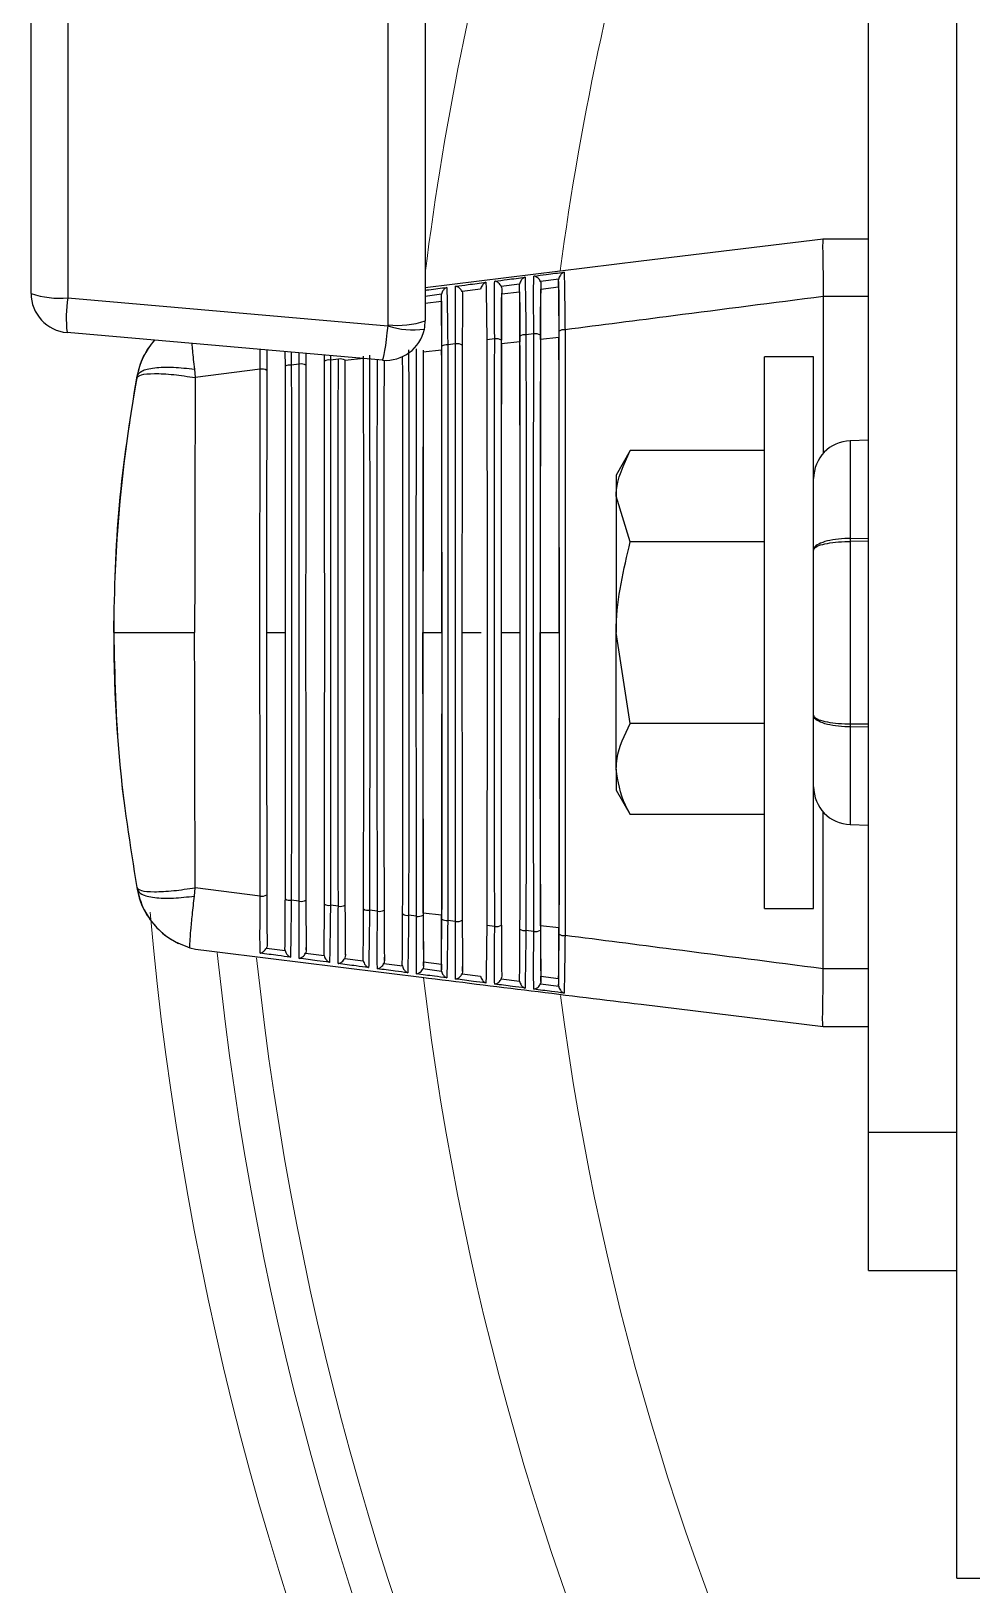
# Model space of a CAD drawing. Extents: x 11 to 120, y 2 to 94.
# Drawn here: x 108.796 to 110.288, y 39.008 to 41.473 of the extents above; entities that cross this region are included whole.
import ezdxf

# ---------------------------------------------------------------- set-up
doc = ezdxf.new("R2010")
doc.units = 0
doc.header["$MEASUREMENT"] = 0
doc.linetypes.add('SLD-Solid', pattern=[0])
doc.layers.add('OBJECT', color=7, linetype='CONTINUOUS')

msp = doc.modelspace()

# ---------------------------------------------------------------- linework, layer by layer
at = {"layer": 'OBJECT'}
for p, q in [((110.1236, 39.7263), (110.1236, 48.6989)), ((108.7956, 41.0571), (108.7956, 42.1457)), ((108.8537, 42.1387), (108.8537, 41.05)), ((109.3618, 41.0071), (109.3618, 42.1387)), ((109.4206, 41.9588), (109.4206, 41.0134)), ((110.2636, 39.0189), (110.2636, 41.8825)), ((109.763, 41.1085), (110.0516, 41.1439)), ((110.0516, 41.1439), (110.1236, 41.1439)), ((110.0516, 41.1439), (110.0516, 41.1439)), ((109.4206, 41.0663), (109.763, 41.1085)), ((109.5703, 41.0718), (109.5412, 41.068)), ((109.5702, 41.0703), (109.5703, 41.0718)), ((109.5702, 41.0598), (109.5702, 41.0703)), ((109.6323, 41.0798), (109.6032, 41.0761)), ((109.604, 41.0721), (109.604, 41.0639)), ((109.6322, 41.0784), (109.6323, 41.0798)), ((109.6322, 41.0674), (109.6322, 41.0784)), ((108.8537, 41.05), (109.3616, 41.0056)), ((109.4464, 41.0557), (109.4206, 41.0524)), ((109.4206, 41.0414), (109.4462, 41.0446)), ((109.4462, 41.0538), (109.4464, 41.0557)), ((109.4462, 41.0446), (109.4462, 41.0538)), ((109.5084, 41.0638), (109.4791, 41.06)), ((109.542, 41.0639), (109.542, 41.0563)), ((109.542, 41.0563), (109.5702, 41.0598)), ((109.604, 41.0639), (109.6322, 41.0674)), ((110.0516, 41.0524), (110.0516, 41.0522)), ((110.1236, 41.0524), (110.0516, 41.0524)), ((110.0516, 41.0522), (110.0516, 40.803)), ((109.3527, 40.9511), (108.8527, 40.9948)), ((109.4688, 40.977), (109.4563, 40.9753)), ((109.5308, 40.985), (109.5183, 40.9833)), ((109.5707, 40.9805), (109.5415, 40.9773)), ((109.5928, 40.993), (109.5803, 40.9914)), ((109.6327, 40.9873), (109.6035, 40.9841)), ((109.1988, 40.9414), (109.1987, 40.9646)), ((109.2209, 40.9449), (109.2082, 40.9433)), ((109.2209, 40.9449), (109.2208, 40.9626)), ((109.2315, 40.9617), (109.2314, 40.943)), ((109.2608, 40.9493), (109.2608, 40.9591)), ((109.2702, 40.9583), (109.2703, 40.9513)), ((109.2829, 40.9529), (109.2703, 40.9513)), ((109.3227, 40.9537), (109.2935, 40.9506)), ((109.4467, 40.967), (109.4175, 40.9638)), ((110.0366, 40.9564), (109.9586, 40.9564)), ((109.9586, 40.0814), (109.9586, 40.9564)), ((110.0366, 40.0814), (110.0366, 40.9564)), ((108.9632, 40.9232), (108.9637, 40.9256)), ((109.0546, 40.9368), (109.056, 40.9236)), ((109.1589, 40.9369), (109.056, 40.9236)), ((110.1236, 40.8243), (110.0945, 40.8233)), ((110.0945, 40.8233), (110.0945, 40.6685)), ((109.7459, 40.8076), (109.7236, 40.7689)), ((109.9586, 40.8076), (109.7459, 40.8076)), ((109.7236, 40.7689), (109.7236, 40.7354)), ((109.7459, 40.6632), (109.7236, 40.7354)), ((109.7236, 40.7354), (109.7236, 40.5189)), ((109.9586, 40.6632), (109.7459, 40.6632)), ((110.0945, 40.6685), (110.1236, 40.6688)), ((110.1236, 40.6638), (110.0945, 40.6636)), ((110.0945, 40.6636), (110.0945, 40.3742)), ((109.1692, 40.5189), (109.199, 40.5189)), ((109.4171, 40.5189), (109.4471, 40.5189)), ((109.4791, 40.5189), (109.5091, 40.5189)), ((109.541, 40.5189), (109.5712, 40.5189)), ((109.603, 40.5189), (109.6332, 40.5189)), ((109.7459, 40.3746), (109.7236, 40.5189)), ((109.7236, 40.3024), (109.7236, 40.5189)), ((109.9586, 40.3746), (109.7459, 40.3746)), ((110.0945, 40.3742), (110.1236, 40.374)), ((110.1236, 40.3691), (110.0945, 40.3693)), ((110.0945, 40.3693), (110.0945, 40.2145)), ((109.7236, 40.3024), (109.7236, 40.2689)), ((109.7236, 40.2689), (109.7459, 40.2302)), ((109.9586, 40.2302), (109.7459, 40.2302)), ((110.0516, 39.9856), (110.0516, 40.2348)), ((110.0945, 40.2145), (110.1236, 40.2135)), ((108.9632, 40.1146), (108.9637, 40.1122)), ((109.0546, 40.101), (109.056, 40.1142)), ((109.1589, 40.1009), (109.056, 40.1142)), ((109.2209, 40.0929), (109.2082, 40.0945)), ((109.2829, 40.0849), (109.2703, 40.0865)), ((109.3449, 40.0769), (109.3323, 40.0785)), ((109.4069, 40.0689), (109.3943, 40.0705)), ((109.4467, 40.0708), (109.4175, 40.074)), ((109.4688, 40.0609), (109.4563, 40.0625)), ((109.9586, 40.0814), (110.0366, 40.0814)), ((109.5308, 40.0528), (109.5183, 40.0545)), ((109.5928, 40.0448), (109.5803, 40.0465)), ((109.6327, 40.0505), (109.6035, 40.0537)), ((109.0292, 40.026), (109.0292, 40.026)), ((109.0474, 40.0189), (109.0565, 40.0166)), ((109.1688, 40.0186), (109.1985, 40.0147)), ((109.2308, 40.0104), (109.2605, 40.0065)), ((109.232, 40.0155), (109.232, 40.0195)), ((109.294, 40.0071), (109.294, 40.0119)), ((109.2929, 40.0022), (109.3224, 39.9983)), ((109.355, 39.994), (109.3844, 39.9902)), ((109.356, 39.9987), (109.356, 40.0043)), ((109.417, 39.9859), (109.4464, 39.9821)), ((109.418, 39.9904), (109.418, 39.9967)), ((109.418, 39.9967), (109.4462, 39.9932)), ((109.4462, 39.9932), (109.4462, 39.984)), ((109.48, 39.9821), (109.48, 39.9891)), ((110.0516, 39.9855), (110.0516, 39.9856)), ((110.1236, 39.9855), (110.0516, 39.9855)), ((109.4791, 39.9778), (109.5084, 39.974)), ((109.5412, 39.9698), (109.5703, 39.966)), ((109.6032, 39.9618), (109.6323, 39.958)), ((109.604, 39.9657), (109.604, 39.9739)), ((109.604, 39.9739), (109.6322, 39.9704)), ((109.6322, 39.9704), (109.6322, 39.9594)), ((109.763, 39.9293), (110.0516, 39.8939)), ((110.0516, 39.8939), (110.1236, 39.8939)), ((110.0516, 39.8939), (110.0516, 39.8939)), ((110.1236, 39.7263), (110.2636, 39.7263)), ((110.1236, 39.5069), (110.1236, 39.7263)), ((110.1236, 39.5069), (110.2636, 39.5069)), ((110.2636, 39.0189), (110.3116, 39.0189))]:
    msp.add_line(p, q, dxfattribs=at)
at = {"layer": 'OBJECT', "color": 7, "linetype": 'SLD-Solid', "lineweight": 15}
for radius, start, end in [(4.6263, 163.6296, 172.9173), (4.4142, 162.7664, 172.5306), (5.0469, 185.0381, 264.7135), (4.9469, 185.8926, 264.1122), (4.8857, 186.0606, 263.9478), (4.6263, 186.7976, 263.2024), (4.4142, 187.4899, 262.5279)]:
    msp.add_arc((114.0116, 40.5189), radius, start, end, dxfattribs=at)
at = {"layer": 'OBJECT'}
for centre, radius, start, end in [((108.8401, 41.1807), 0.1313, 250.1946, 275.962), ((108.8581, 41.0571), 0.0625, 180, 265), ((109.0738, 41.0181), 0.2224, 171.741, 186.0016), ((109.3581, 41.0134), 0.0625, 265, 348.19), ((109.3543, 41.0071), 0.0075, 348.19, 0), ((109.4008, 41.1218), 0.1227, 251.3498, 278.6504), ((109.377, 41.1445), 0.1382, 263.6678, 288.3842), ((109.3581, 41.0134), 0.0625, 348.19, 0), ((109.6402, 40.9867), 0.0128, 80.5612, 125.0362), ((109.0817, 40.9039), 0.12, 138.9475, 169.5863), ((109.4542, 40.9622), 0.0133, 80.8346, 123.6271), ((109.4714, 40.9622), 0.015, 57.9288, 99.9093), ((109.5334, 40.9704), 0.0148, 57.4671, 100.023), ((109.5782, 40.9785), 0.013, 80.6562, 124.5666), ((109.5954, 40.9786), 0.0146, 57.0125, 100.1367), ((109.2235, 40.9294), 0.0158, 59.7883, 99.446), ((109.2681, 40.9377), 0.0138, 81.1256, 122.1851), ((109.2855, 40.9376), 0.0156, 59.3136, 99.5686), ((111.1766, 40.5189), 2.25, 169.5863, 177.7412), ((109.1615, 40.9211), 0.016, 60.2653, 99.3215), ((109.2061, 40.9295), 0.014, 81.2267, 121.6959), ((110.0966, 40.7634), 0.06, 92, 180), ((110.3502, 40.666), 0.2557, 179.4499, 180.5501), ((111.1766, 40.5189), 2.25, 179.0318, 186.8113), ((110.3502, 40.3718), 0.2557, 179.4499, 180.5501), ((110.0966, 40.2744), 0.06, 180, 268), ((109.0817, 40.1339), 0.12, 190.4137, 244.0782), ((109.1615, 40.1167), 0.016, 260.6747, 299.7384), ((109.2061, 40.1083), 0.014, 238.3041, 278.7733), ((109.2235, 40.1084), 0.0158, 260.554, 300.2117), ((109.2681, 40.1001), 0.0138, 237.8149, 278.8744), ((109.2855, 40.1002), 0.0156, 260.4314, 300.6864), ((109.3302, 40.092), 0.0136, 237.336, 278.9692), ((109.3475, 40.092), 0.0153, 260.3116, 301.1548), ((109.3922, 40.0838), 0.0134, 236.8451, 279.0729), ((109.4094, 40.0838), 0.0152, 260.2034, 301.6137), ((109.4542, 40.0756), 0.0133, 236.3729, 279.1654), ((109.4714, 40.0756), 0.015, 260.0879, 302.077), ((109.5334, 40.0674), 0.0148, 259.9716, 302.5352), ((109.5782, 40.0593), 0.013, 235.4334, 279.3438), ((109.5954, 40.0592), 0.0146, 259.8691, 302.9816), ((109.6402, 40.0511), 0.0128, 234.9638, 279.4388)]:
    msp.add_arc(centre, radius, start, end, dxfattribs=at)
for centre, major_axis, ratio, start_param, end_param in [((109.3581, 41.0134), (0.0054, 0.0623), 0.067136, 3.141593, 4.593532), ((109.614, 40.5189), (0, 2.2176), 0.008727, 4.494993, 4.929785), ((109.428, 40.5189), (0, 2.2078), 0.008727, 4.505106, 4.919672), ((109.4982, 40.5189), (0, 2.2105), 0.008727, 1.363019, 1.778574), ((109.5602, 40.5189), (0, 2.2137), 0.008727, 1.359646, 1.781947), ((109.552, 40.5189), (0, 2.2143), 0.008727, 4.498356, 4.926421), ((109.6222, 40.5189), (0, 2.217), 0.008727, 1.356281, 1.785312), ((109.242, 40.5189), (0, 2.1981), 0.008727, 4.515292, 4.909486), ((109.3122, 40.5189), (0, 2.2007), 0.008727, 1.373185, 1.768407), ((109.304, 40.5189), (0, 2.2013), 0.008727, 4.511889, 4.912889), ((109.3742, 40.5189), (0, 2.204), 0.008727, 1.373501, 1.771804), ((109.366, 40.5189), (0, 2.2046), 0.008727, 4.508493, 4.912379), ((109.4362, 40.5189), (0, 2.2072), 0.008727, 1.366399, 1.775193), ((109.1882, 40.5189), (0, 2.1942), 0.008727, 1.380004, 1.761588), ((109.18, 40.5189), (0, 2.1948), 0.008727, 4.518704, 4.906074), ((109.2502, 40.5189), (0, 2.1975), 0.008727, 1.376591, 1.765002)]:
    msp.add_ellipse(centre, major_axis=major_axis, ratio=ratio, start_param=start_param, end_param=end_param, dxfattribs=at)
for points, knots in [([(110.0516, 41.1439), (110.0513, 41.1425), (110.0508, 41.1398), (110.0509, 41.119), (110.0517, 41.0893), (110.0516, 41.0644), (110.0516, 41.0524)], [0, 0, 0, 0, 0.253584, 0.507164, 0.760847, 1, 1, 1, 1]), ([(109.4688, 40.977), (109.4688, 40.9834), (109.4687, 41.003), (109.4685, 41.0324), (109.4686, 41.0549), (109.4687, 41.0648), (109.4688, 41.0677), (109.4688, 41.0684)], [0, 0, 0, 0, 0.151845, 0.458695, 0.765102, 0.940995, 1, 1, 1, 1]), ([(109.4688, 41.0684), (109.4754, 41.0693), (109.4914, 41.0714), (109.5075, 41.0735), (109.5169, 41.0747)], [0, 0, 0, 0, 0.412496, 1, 1, 1, 1]), ([(109.4791, 41.06), (109.4786, 41.061), (109.4775, 41.0632), (109.4747, 41.066), (109.4717, 41.0677), (109.4696, 41.0683), (109.4688, 41.0684), (109.4688, 41.0684)], [0, 0, 0, 0, 0.20748, 0.460446, 0.790801, 0.991849, 1, 1, 1, 1]), ([(109.5169, 41.0747), (109.5169, 41.0747), (109.5161, 41.0744), (109.5141, 41.0733), (109.5114, 41.0708), (109.5092, 41.0673), (109.5086, 41.0649), (109.5084, 41.0638)], [0, 0, 0, 0, 0.0078825, 0.2106168, 0.547452, 0.7981673, 1, 1, 1, 1]), ([(109.5169, 41.0747), (109.5169, 41.074), (109.517, 41.0716), (109.5172, 41.0627), (109.5176, 41.0422), (109.518, 41.0124), (109.5182, 40.9914), (109.5183, 40.9833)], [0, 0, 0, 0, 0.0592181, 0.2098317, 0.5105953, 0.8116536, 1, 1, 1, 1]), ([(109.5308, 40.985), (109.5308, 40.9914), (109.5306, 41.011), (109.5305, 41.0403), (109.5306, 41.063), (109.5307, 41.073), (109.5308, 41.0758), (109.5308, 41.0765)], [0, 0, 0, 0, 0.150135, 0.453531, 0.756488, 0.940721, 1, 1, 1, 1]), ([(109.5308, 41.0765), (109.5374, 41.0774), (109.5534, 41.0794), (109.5695, 41.0815), (109.5789, 41.0827)], [0, 0, 0, 0, 0.412531, 1, 1, 1, 1]), ([(109.5412, 41.068), (109.5407, 41.069), (109.5396, 41.0712), (109.5368, 41.074), (109.5338, 41.0758), (109.5317, 41.0764), (109.5308, 41.0765), (109.5308, 41.0765)], [0, 0, 0, 0, 0.203485, 0.450054, 0.7731, 0.99194, 1, 1, 1, 1]), ([(109.5412, 41.068), (109.5415, 41.0669), (109.5419, 41.0655), (109.542, 41.0641), (109.542, 41.0639)], [0, 0, 0, 0, 0.8359793, 1, 1, 1, 1]), ([(109.5709, 40.9892), (109.5708, 41.0011), (109.5708, 41.0248), (109.5705, 41.0542), (109.5703, 41.0648), (109.5702, 41.0703)], [0, 0, 0, 0, 0.328087, 0.656252, 1, 1, 1, 1]), ([(109.5789, 41.0827), (109.5789, 41.0827), (109.578, 41.0824), (109.5759, 41.0813), (109.5732, 41.0788), (109.5711, 41.0753), (109.5706, 41.0729), (109.5703, 41.0718)], [0, 0, 0, 0, 0.007814, 0.231079, 0.559206, 0.802814, 1, 1, 1, 1]), ([(109.5789, 41.0827), (109.5789, 41.0821), (109.579, 41.0798), (109.5792, 41.0712), (109.5796, 41.0511), (109.58, 41.0213), (109.5802, 40.9999), (109.5803, 40.9914)], [0, 0, 0, 0, 0.059496, 0.20846, 0.505894, 0.803609, 1, 1, 1, 1]), ([(109.5928, 40.993), (109.5928, 40.9994), (109.5926, 41.019), (109.5925, 41.0482), (109.5926, 41.0711), (109.5927, 41.0811), (109.5928, 41.0839), (109.5928, 41.0845)], [0, 0, 0, 0, 0.148505, 0.448597, 0.748256, 0.940445, 1, 1, 1, 1]), ([(109.5928, 41.0845), (109.5994, 41.0854), (109.6154, 41.0875), (109.6315, 41.0895), (109.6409, 41.0908)], [0, 0, 0, 0, 0.412559, 1, 1, 1, 1]), ([(109.6032, 41.0761), (109.6028, 41.077), (109.6018, 41.079), (109.5994, 41.0817), (109.5963, 41.0837), (109.594, 41.0844), (109.5928, 41.0845), (109.5928, 41.0845)], [0, 0, 0, 0, 0.199293, 0.397083, 0.700898, 0.992019, 1, 1, 1, 1]), ([(109.6032, 41.0761), (109.6036, 41.075), (109.604, 41.0736), (109.604, 41.0723), (109.604, 41.0721)], [0, 0, 0, 0, 0.843623, 1, 1, 1, 1]), ([(109.604, 41.0721), (109.6039, 41.067), (109.6037, 41.0569), (109.6034, 41.028), (109.6034, 41.0035), (109.6033, 40.9908)], [0, 0, 0, 0, 0.324373, 0.648691, 1, 1, 1, 1]), ([(109.6329, 40.9972), (109.6328, 41.009), (109.6328, 41.0327), (109.6325, 41.0624), (109.6323, 41.0729), (109.6322, 41.0784)], [0, 0, 0, 0, 0.324207, 0.64849, 1, 1, 1, 1]), ([(109.6409, 41.0908), (109.6409, 41.0907), (109.6399, 41.0904), (109.6378, 41.0893), (109.6351, 41.0867), (109.633, 41.0833), (109.6325, 41.0809), (109.6323, 41.0798)], [0, 0, 0, 0, 0.007749, 0.250693, 0.570356, 0.807216, 1, 1, 1, 1]), ([(109.6409, 41.0908), (109.6409, 41.0901), (109.641, 41.0879), (109.6412, 41.0797), (109.6416, 41.0599), (109.642, 41.0301), (109.6422, 41.0083), (109.6423, 40.9994)], [0, 0, 0, 0, 0.0597752, 0.2071601, 0.5014107, 0.7959341, 1, 1, 1, 1]), ([(109.4206, 41.0621), (109.4226, 41.0624), (109.434, 41.0639), (109.4455, 41.0654), (109.4549, 41.0666)], [0, 0, 0, 0, 0.17624, 1, 1, 1, 1]), ([(109.4468, 40.9733), (109.4468, 40.9851), (109.4467, 41.0089), (109.4465, 41.0377), (109.4463, 41.0485), (109.4462, 41.0538)], [0, 0, 0, 0, 0.336461, 0.673002, 1, 1, 1, 1]), ([(109.4462, 41.0446), (109.4463, 41.0364), (109.4465, 41.02), (109.4466, 40.9907), (109.4467, 40.9724), (109.4467, 40.967)], [0, 0, 0, 0, 0.414011, 0.827965, 1, 1, 1, 1]), ([(109.4549, 41.0666), (109.4549, 41.0666), (109.4542, 41.0663), (109.4522, 41.0653), (109.4496, 41.0628), (109.4473, 41.0593), (109.4467, 41.0568), (109.4464, 41.0557)], [0, 0, 0, 0, 0.0079497, 0.1892667, 0.5350694, 0.7932451, 1, 1, 1, 1]), ([(109.4549, 41.0666), (109.4549, 41.0659), (109.455, 41.0633), (109.4552, 41.0541), (109.4556, 41.0332), (109.456, 41.0036), (109.4562, 40.983), (109.4563, 40.9753)], [0, 0, 0, 0, 0.058943, 0.211284, 0.515533, 0.820091, 1, 1, 1, 1]), ([(109.4791, 41.06), (109.4791, 41.06), (109.4796, 41.0588), (109.4799, 41.0574), (109.48, 41.0559), (109.48, 41.0557)], [0, 0, 0, 0, 0.022524, 0.828115, 1, 1, 1, 1]), ([(109.48, 41.0557), (109.4799, 41.0502), (109.4797, 41.0394), (109.4795, 41.0104), (109.4794, 40.9867), (109.4794, 40.9749)], [0, 0, 0, 0, 0.332714, 0.665367, 1, 1, 1, 1]), ([(109.542, 41.0639), (109.5419, 41.0587), (109.5417, 41.0482), (109.5415, 41.0192), (109.5414, 40.9951), (109.5414, 40.9829)], [0, 0, 0, 0, 0.328437, 0.656814, 1, 1, 1, 1]), ([(109.5415, 40.9773), (109.5415, 40.9926), (109.5416, 41.0208), (109.5418, 41.0451), (109.5419, 41.0543), (109.542, 41.0563)], [0, 0, 0, 0, 0.478248, 0.883044, 1, 1, 1, 1]), ([(109.5702, 41.0598), (109.5703, 41.052), (109.5705, 41.0365), (109.5707, 41.0067), (109.5707, 40.9871), (109.5707, 40.9805)], [0, 0, 0, 0, 0.397555, 0.795054, 1, 1, 1, 1]), ([(109.6035, 40.9841), (109.6035, 40.997), (109.6036, 41.0229), (109.6038, 41.0493), (109.6039, 41.0602), (109.604, 41.0639)], [0, 0, 0, 0, 0.396562, 0.793191, 1, 1, 1, 1]), ([(109.6322, 41.0674), (109.6323, 41.0599), (109.6325, 41.0448), (109.6327, 41.0147), (109.6327, 40.9946), (109.6327, 40.9873)], [0, 0, 0, 0, 0.390005, 0.779955, 1, 1, 1, 1]), ([(110.0516, 41.0522), (109.9723, 41.0419), (109.8359, 41.0243), (109.6994, 41.0067), (109.6423, 40.9994)], [0, 0, 0, 0, 0.58145, 1, 1, 1, 1]), ([(109.6423, 40.9994), (109.6424, 40.9928), (109.6424, 40.9603), (109.6426, 40.8225), (109.6428, 40.5981), (109.6428, 40.3078), (109.6425, 40.1282), (109.6423, 40.0384)], [0, 0, 0, 0, 0.0206636, 0.1033312, 0.4348087, 0.7174044, 1, 1, 1, 1]), ([(108.9637, 40.9256), (108.9664, 40.9363), (108.9718, 40.9573), (108.985, 40.9744), (108.9915, 40.9827)], [0, 0, 0, 0, 0.512701, 1, 1, 1, 1]), ([(109.0503, 40.9775), (109.0506, 40.9739), (109.0517, 40.9623), (109.0534, 40.9472), (109.0546, 40.9368)], [0, 0, 0, 0, 0.3127589, 1, 1, 1, 1]), ([(109.4069, 40.0689), (109.4068, 40.0754), (109.4068, 40.1081), (109.4066, 40.2462), (109.4064, 40.4606), (109.4065, 40.7298), (109.4067, 40.8892), (109.4069, 40.9689)], [0, 0, 0, 0, 0.022079, 0.110409, 0.464597, 0.732299, 1, 1, 1, 1]), ([(109.4563, 40.9753), (109.4563, 40.9688), (109.4564, 40.9362), (109.4566, 40.7981), (109.4568, 40.5816), (109.4567, 40.308), (109.4564, 40.1443), (109.4563, 40.0625)], [0, 0, 0, 0, 0.021766, 0.108843, 0.45801, 0.729005, 1, 1, 1, 1]), ([(109.4688, 40.0609), (109.4688, 40.0674), (109.4688, 40.1), (109.4686, 40.2381), (109.4684, 40.4551), (109.4685, 40.7298), (109.4687, 40.8946), (109.4688, 40.977)], [0, 0, 0, 0, 0.0216885, 0.1084547, 0.456373, 0.7281864, 1, 1, 1, 1]), ([(109.5183, 40.9833), (109.5183, 40.9768), (109.5184, 40.9442), (109.5186, 40.8062), (109.5188, 40.5871), (109.5187, 40.3079), (109.5184, 40.1389), (109.5183, 40.0545)], [0, 0, 0, 0, 0.021386, 0.106942, 0.450009, 0.725004, 1, 1, 1, 1]), ([(109.5308, 40.0528), (109.5308, 40.0594), (109.5308, 40.092), (109.5305, 40.2299), (109.5304, 40.4496), (109.5304, 40.7299), (109.5307, 40.8999), (109.5308, 40.985)], [0, 0, 0, 0, 0.021311, 0.106568, 0.448432, 0.724216, 1, 1, 1, 1]), ([(109.5415, 40.9773), (109.5413, 40.884), (109.5411, 40.7322), (109.5411, 40.5782), (109.541, 40.5189)], [0, 0, 0, 0, 0.61478, 1, 1, 1, 1]), ([(109.5712, 40.5189), (109.5711, 40.5781), (109.5711, 40.7332), (109.5709, 40.886), (109.5707, 40.9805)], [0, 0, 0, 0, 0.38188, 1, 1, 1, 1]), ([(109.5803, 40.9914), (109.5803, 40.9848), (109.5804, 40.9522), (109.5806, 40.8144), (109.5808, 40.5926), (109.5807, 40.3079), (109.5805, 40.1336), (109.5803, 40.0465)], [0, 0, 0, 0, 0.021019, 0.105106, 0.44228, 0.72114, 1, 1, 1, 1]), ([(109.5928, 40.0448), (109.5928, 40.0514), (109.5927, 40.084), (109.5925, 40.2218), (109.5923, 40.4441), (109.5924, 40.7299), (109.5927, 40.9053), (109.5928, 40.993)], [0, 0, 0, 0, 0.0209466, 0.1047452, 0.4407597, 0.7203798, 1, 1, 1, 1]), ([(109.6035, 40.9841), (109.6033, 40.8908), (109.6031, 40.7369), (109.603, 40.5805), (109.603, 40.5189)], [0, 0, 0, 0, 0.605765, 1, 1, 1, 1]), ([(109.6332, 40.5189), (109.6332, 40.5977), (109.6331, 40.7552), (109.6329, 40.91), (109.6327, 40.9873)], [0, 0, 0, 0, 0.500491, 1, 1, 1, 1]), ([(109.1589, 40.9369), (109.1589, 40.9435), (109.1588, 40.9547), (109.1587, 40.9642), (109.1587, 40.9681)], [0, 0, 0, 0, 0.5944, 1, 1, 1, 1]), ([(109.1695, 40.9671), (109.1695, 40.9657), (109.1695, 40.9564), (109.1695, 40.9448), (109.1694, 40.935)], [0, 0, 0, 0, 0.1545801, 1, 1, 1, 1]), ([(109.208, 40.9638), (109.208, 40.9626), (109.2081, 40.9564), (109.2082, 40.9492), (109.2082, 40.9433)], [0, 0, 0, 0, 0.178084, 1, 1, 1, 1]), ([(109.2209, 40.0929), (109.2209, 40.0994), (109.2208, 40.1322), (109.2206, 40.2705), (109.2205, 40.477), (109.2206, 40.7297), (109.2208, 40.8732), (109.2209, 40.9449)], [0, 0, 0, 0, 0.023339, 0.116711, 0.491126, 0.745563, 1, 1, 1, 1]), ([(109.2703, 40.9513), (109.2703, 40.9448), (109.2703, 40.912), (109.2705, 40.7737), (109.2707, 40.5651), (109.2706, 40.3081), (109.2704, 40.1604), (109.2703, 40.0865)], [0, 0, 0, 0, 0.022991, 0.114969, 0.483793, 0.741896, 1, 1, 1, 1]), ([(109.2829, 40.0849), (109.2829, 40.0914), (109.2828, 40.1241), (109.2826, 40.2624), (109.2825, 40.4716), (109.2826, 40.7297), (109.2828, 40.8785), (109.2829, 40.9529)], [0, 0, 0, 0, 0.022904, 0.114532, 0.481956, 0.740978, 1, 1, 1, 1]), ([(109.3323, 40.9593), (109.3323, 40.9528), (109.3323, 40.9201), (109.3326, 40.7819), (109.3327, 40.5706), (109.3326, 40.3081), (109.3324, 40.155), (109.3323, 40.0785)], [0, 0, 0, 0, 0.022568, 0.112852, 0.474885, 0.737443, 1, 1, 1, 1]), ([(109.3449, 40.0769), (109.3449, 40.0834), (109.3448, 40.1161), (109.3446, 40.2543), (109.3444, 40.4661), (109.3445, 40.7267), (109.3447, 40.8778), (109.3449, 40.9518)], [0, 0, 0, 0, 0.0227202, 0.1136151, 0.4780939, 0.7443049, 1, 1, 1, 1]), ([(109.3943, 40.9673), (109.3943, 40.9608), (109.3944, 40.9281), (109.3946, 40.79), (109.3947, 40.5761), (109.3946, 40.308), (109.3944, 40.1497), (109.3943, 40.0705)], [0, 0, 0, 0, 0.02216, 0.110812, 0.466297, 0.733148, 1, 1, 1, 1]), ([(109.4175, 40.9638), (109.4174, 40.8703), (109.4171, 40.7229), (109.4171, 40.5735), (109.4171, 40.5189)], [0, 0, 0, 0, 0.634567, 1, 1, 1, 1]), ([(109.4471, 40.5189), (109.4471, 40.5781), (109.4471, 40.7286), (109.4468, 40.8769), (109.4467, 40.967)], [0, 0, 0, 0, 0.393082, 1, 1, 1, 1]), ([(108.9266, 40.5189), (108.9281, 40.5867), (108.9312, 40.7223), (108.9525, 40.8562), (108.9632, 40.9232)], [0, 0, 0, 0, 0.5, 1, 1, 1, 1]), ([(108.9632, 40.9232), (108.9648, 40.925), (108.9681, 40.9287), (108.9895, 40.9304), (109.0202, 40.9289), (109.0443, 40.9253), (109.056, 40.9236)], [0, 0, 0, 0, 0.24117, 0.5, 0.758828, 1, 1, 1, 1]), ([(108.9637, 40.9256), (108.9654, 40.9286), (108.969, 40.9347), (108.9901, 40.9398), (109.0199, 40.9409), (109.0433, 40.9381), (109.0546, 40.9368)], [0, 0, 0, 0, 0.241561, 0.499999, 0.758437, 1, 1, 1, 1]), ([(109.056, 40.9236), (109.0557, 40.8571), (109.0551, 40.723), (109.055, 40.5873), (109.055, 40.5189)], [0, 0, 0, 0, 0.496376, 1, 1, 1, 1]), ([(109.1589, 40.1009), (109.1589, 40.1075), (109.1589, 40.1402), (109.1587, 40.2787), (109.1585, 40.4825), (109.1586, 40.7296), (109.1588, 40.8678), (109.1589, 40.9369)], [0, 0, 0, 0, 0.0237916, 0.1189728, 0.500647, 0.7503236, 1, 1, 1, 1]), ([(109.2082, 40.9433), (109.2083, 40.9367), (109.2083, 40.904), (109.2085, 40.7656), (109.2086, 40.5597), (109.2086, 40.3081), (109.2083, 40.1657), (109.2082, 40.0945)], [0, 0, 0, 0, 0.02343, 0.117164, 0.493037, 0.746519, 1, 1, 1, 1]), ([(109.7236, 40.7354), (109.7236, 40.7371), (109.7239, 40.7615), (109.7353, 40.7854), (109.7459, 40.8076)], [0, 0, 0, 0, 0.0702143, 1, 1, 1, 1]), ([(109.7236, 40.5189), (109.7236, 40.5223), (109.7239, 40.5711), (109.7353, 40.6188), (109.7459, 40.6632)], [0, 0, 0, 0, 0.070214, 1, 1, 1, 1]), ([(110.0945, 40.6685), (110.0916, 40.6684), (110.082, 40.6682), (110.0661, 40.6664), (110.0499, 40.6624), (110.0392, 40.6567), (110.0366, 40.6522), (110.0366, 40.6498), (110.0366, 40.6498)], [0, 0, 0, 0, 0.093063, 0.311107, 0.536525, 0.766297, 0.99553, 1, 1, 1, 1]), ([(110.0366, 40.6498), (110.0366, 40.6498), (110.0366, 40.6501), (110.0367, 40.6508), (110.0374, 40.6524), (110.0405, 40.6554), (110.0499, 40.6591), (110.0661, 40.6621), (110.082, 40.6634), (110.0916, 40.6635), (110.0945, 40.6636)], [0, 0, 0, 0, 0.004468, 0.036716, 0.090607, 0.234341, 0.463859, 0.689062, 0.906977, 1, 1, 1, 1]), ([(108.9266, 40.5189), (108.9281, 40.4511), (108.9312, 40.3155), (108.9525, 40.1816), (108.9632, 40.1146)], [0, 0, 0, 0, 0.5, 1, 1, 1, 1]), ([(108.9266, 40.5189), (108.9284, 40.5189), (108.932, 40.5189), (108.9615, 40.5189), (109.0045, 40.5189), (109.0386, 40.5189), (109.055, 40.5189)], [0, 0, 0, 0, 0.240773, 0.5, 0.759226, 1, 1, 1, 1]), ([(109.056, 40.1142), (109.0557, 40.1807), (109.0551, 40.3148), (109.055, 40.4505), (109.055, 40.5189)], [0, 0, 0, 0, 0.496376, 1, 1, 1, 1]), ([(109.4175, 40.074), (109.4174, 40.1675), (109.4171, 40.3149), (109.4171, 40.4643), (109.4171, 40.5189)], [0, 0, 0, 0, 0.634567, 1, 1, 1, 1]), ([(109.4471, 40.5189), (109.4471, 40.4597), (109.4471, 40.3092), (109.4468, 40.1609), (109.4467, 40.0708)], [0, 0, 0, 0, 0.393082, 1, 1, 1, 1]), ([(109.6035, 40.0537), (109.6033, 40.147), (109.6031, 40.301), (109.603, 40.4573), (109.603, 40.5189)], [0, 0, 0, 0, 0.605766, 1, 1, 1, 1]), ([(109.6332, 40.5189), (109.6332, 40.4401), (109.6331, 40.2826), (109.6329, 40.1278), (109.6327, 40.0505)], [0, 0, 0, 0, 0.500491, 1, 1, 1, 1]), ([(110.0945, 40.3693), (110.0916, 40.3694), (110.082, 40.3696), (110.0661, 40.3714), (110.0499, 40.3754), (110.0392, 40.3811), (110.0366, 40.3856), (110.0366, 40.388), (110.0366, 40.388)], [0, 0, 0, 0, 0.093063, 0.311107, 0.536525, 0.766297, 0.99553, 1, 1, 1, 1]), ([(110.0366, 40.388), (110.0366, 40.388), (110.0366, 40.3877), (110.0367, 40.387), (110.0374, 40.3854), (110.0405, 40.3824), (110.0499, 40.3787), (110.0661, 40.3758), (110.082, 40.3744), (110.0916, 40.3743), (110.0945, 40.3742)], [0, 0, 0, 0, 0.004468, 0.036716, 0.090607, 0.234341, 0.463859, 0.689062, 0.906977, 1, 1, 1, 1]), ([(109.7236, 40.3024), (109.7238, 40.3081), (109.7249, 40.3325), (109.7368, 40.3563), (109.7459, 40.3746)], [0, 0, 0, 0, 0.231849, 1, 1, 1, 1]), ([(109.7459, 40.2302), (109.7431, 40.2352), (109.73, 40.2587), (109.7264, 40.2831), (109.7236, 40.3024)], [0, 0, 0, 0, 0.211001, 1, 1, 1, 1]), ([(108.9632, 40.1146), (108.9648, 40.1128), (108.9681, 40.1091), (108.9895, 40.1074), (109.0202, 40.1089), (109.0443, 40.1125), (109.056, 40.1142)], [0, 0, 0, 0, 0.24117, 0.5, 0.758828, 1, 1, 1, 1]), ([(108.9637, 40.1122), (108.9654, 40.1092), (108.969, 40.1031), (108.9901, 40.098), (109.0199, 40.0969), (109.0433, 40.0997), (109.0546, 40.101)], [0, 0, 0, 0, 0.24156, 0.499999, 0.758437, 1, 1, 1, 1]), ([(108.9637, 40.1122), (108.9665, 40.1015), (108.9722, 40.0802), (108.9914, 40.0529), (109.0165, 40.0309), (109.0371, 40.0229), (109.0474, 40.0189)], [0, 0, 0, 0, 0.250001, 0.499999, 0.750001, 1, 1, 1, 1]), ([(109.0474, 40.0189), (109.0474, 40.0216), (109.0474, 40.0271), (109.0489, 40.0458), (109.0512, 40.0705), (109.0535, 40.0909), (109.0546, 40.101)], [0, 0, 0, 0, 0.25, 0.5, 0.75, 1, 1, 1, 1]), ([(109.1588, 40.0105), (109.1588, 40.0113), (109.1587, 40.0145), (109.1586, 40.0252), (109.1586, 40.0482), (109.1587, 40.0772), (109.1589, 40.0956), (109.1589, 40.1009)], [0, 0, 0, 0, 0.057678, 0.219414, 0.543376, 0.867765, 1, 1, 1, 1]), ([(109.1694, 40.1028), (109.1695, 40.0908), (109.1695, 40.0669), (109.1697, 40.0396), (109.1699, 40.0287), (109.17, 40.0239)], [0, 0, 0, 0, 0.36119, 0.722456, 1, 1, 1, 1]), ([(109.1982, 40.0173), (109.1983, 40.0235), (109.1985, 40.0359), (109.1987, 40.0649), (109.1987, 40.0866), (109.1988, 40.0965)], [0, 0, 0, 0, 0.352894, 0.705725, 1, 1, 1, 1]), ([(109.2082, 40.0945), (109.2082, 40.088), (109.2079, 40.0684), (109.2075, 40.0388), (109.2072, 40.0173), (109.207, 40.0076), (109.2069, 40.0048), (109.2069, 40.004)], [0, 0, 0, 0, 0.16013, 0.483002, 0.805362, 0.942123, 1, 1, 1, 1]), ([(109.2208, 40.0022), (109.2208, 40.003), (109.2207, 40.0061), (109.2206, 40.0164), (109.2206, 40.039), (109.2207, 40.0682), (109.2209, 40.0871), (109.2209, 40.0929)], [0, 0, 0, 0, 0.057935, 0.217495, 0.53703, 0.856978, 1, 1, 1, 1]), ([(109.2314, 40.0948), (109.2315, 40.0829), (109.2315, 40.059), (109.2317, 40.0313), (109.2319, 40.0204), (109.232, 40.0155)], [0, 0, 0, 0, 0.355595, 0.711266, 1, 1, 1, 1]), ([(109.2602, 40.0089), (109.2603, 40.0149), (109.2605, 40.0269), (109.2607, 40.0559), (109.2608, 40.0781), (109.2608, 40.0885)], [0, 0, 0, 0, 0.347531, 0.695004, 1, 1, 1, 1]), ([(109.2703, 40.0865), (109.2702, 40.08), (109.27, 40.0604), (109.2696, 40.0309), (109.2692, 40.0091), (109.269, 39.9994), (109.2689, 39.9965), (109.2689, 39.9958)], [0, 0, 0, 0, 0.158034, 0.476674, 0.794816, 0.94186, 1, 1, 1, 1]), ([(109.2828, 39.9939), (109.2828, 39.9947), (109.2827, 39.9977), (109.2826, 40.0077), (109.2826, 40.0299), (109.2827, 40.0592), (109.2828, 40.0786), (109.2829, 40.0849)], [0, 0, 0, 0, 0.058197, 0.215687, 0.531014, 0.846742, 1, 1, 1, 1]), ([(109.2934, 40.0868), (109.2934, 40.0749), (109.2935, 40.051), (109.2937, 40.023), (109.2939, 40.0121), (109.294, 40.0071)], [0, 0, 0, 0, 0.3503156, 0.7007065, 1, 1, 1, 1]), ([(109.3222, 40.0006), (109.3223, 40.0064), (109.3225, 40.018), (109.3227, 40.047), (109.3228, 40.0696), (109.3228, 40.0805)], [0, 0, 0, 0, 0.342467, 0.684876, 1, 1, 1, 1]), ([(109.3323, 40.0785), (109.3322, 40.072), (109.332, 40.0524), (109.3316, 40.023), (109.3312, 40.001), (109.331, 39.9911), (109.3309, 39.9883), (109.3309, 39.9875)], [0, 0, 0, 0, 0.156042, 0.470657, 0.78478, 0.941595, 1, 1, 1, 1]), ([(109.3448, 39.9857), (109.3448, 39.9865), (109.3447, 39.9893), (109.3446, 39.999), (109.3446, 40.0208), (109.3447, 40.0503), (109.3448, 40.0701), (109.3449, 40.0769)], [0, 0, 0, 0, 0.058463, 0.213981, 0.525305, 0.837021, 1, 1, 1, 1]), ([(109.3554, 40.0789), (109.3554, 40.0669), (109.3555, 40.0431), (109.3557, 40.0148), (109.3559, 40.0039), (109.356, 39.9987)], [0, 0, 0, 0, 0.345327, 0.690724, 1, 1, 1, 1]), ([(109.3842, 39.9922), (109.3843, 39.9979), (109.3845, 40.0091), (109.3847, 40.0381), (109.3848, 40.0612), (109.3848, 40.0725)], [0, 0, 0, 0, 0.337674, 0.675297, 1, 1, 1, 1]), ([(109.3943, 40.0705), (109.3942, 40.064), (109.394, 40.0444), (109.3936, 40.015), (109.3932, 39.9928), (109.393, 39.983), (109.3929, 39.9801), (109.3929, 39.9794)], [0, 0, 0, 0, 0.154143, 0.464926, 0.775221, 0.941326, 1, 1, 1, 1]), ([(109.4068, 39.9775), (109.4068, 39.9783), (109.4067, 39.981), (109.4066, 39.9904), (109.4066, 40.0117), (109.4067, 40.0414), (109.4068, 40.0616), (109.4069, 40.0689)], [0, 0, 0, 0, 0.05873, 0.212373, 0.519885, 0.827778, 1, 1, 1, 1]), ([(109.4174, 40.0709), (109.4174, 40.059), (109.4175, 40.0352), (109.4177, 40.0065), (109.4179, 39.9956), (109.418, 39.9904)], [0, 0, 0, 0, 0.340601, 0.681276, 1, 1, 1, 1]), ([(109.4175, 40.074), (109.4175, 40.0593), (109.4176, 40.0316), (109.4178, 40.0078), (109.4179, 39.9985), (109.418, 39.9967)], [0, 0, 0, 0, 0.477551, 0.899064, 1, 1, 1, 1]), ([(109.4462, 39.9932), (109.4463, 40.0014), (109.4465, 40.0178), (109.4466, 40.0471), (109.4467, 40.0655), (109.4467, 40.0708)], [0, 0, 0, 0, 0.414011, 0.827965, 1, 1, 1, 1]), ([(109.4462, 39.984), (109.4463, 39.9894), (109.4465, 40.0003), (109.4467, 40.0292), (109.4468, 40.0528), (109.4468, 40.0645)], [0, 0, 0, 0, 0.333137, 0.666225, 1, 1, 1, 1]), ([(109.4563, 40.0625), (109.4562, 40.056), (109.456, 40.0365), (109.4556, 40.0071), (109.4552, 39.9847), (109.455, 39.9748), (109.4549, 39.9719), (109.4549, 39.9712)], [0, 0, 0, 0, 0.152334, 0.459462, 0.76611, 0.941055, 1, 1, 1, 1]), ([(109.4688, 39.9694), (109.4688, 39.9701), (109.4687, 39.9727), (109.4686, 39.9818), (109.4685, 40.0027), (109.4686, 40.0325), (109.4688, 40.0531), (109.4688, 40.0609)], [0, 0, 0, 0, 0.059003, 0.210856, 0.514735, 0.818981, 1, 1, 1, 1]), ([(109.4794, 40.0629), (109.4794, 40.051), (109.4795, 40.0272), (109.4797, 39.9983), (109.4799, 39.9875), (109.48, 39.9821)], [0, 0, 0, 0, 0.336124, 0.67232, 1, 1, 1, 1]), ([(109.5183, 40.0545), (109.5182, 40.048), (109.518, 40.0285), (109.5176, 39.9992), (109.5172, 39.9766), (109.517, 39.9666), (109.5169, 39.9638), (109.5169, 39.9631)], [0, 0, 0, 0, 0.150604, 0.454244, 0.75741, 0.94078, 1, 1, 1, 1]), ([(109.5308, 39.9613), (109.5308, 39.962), (109.5307, 39.9644), (109.5306, 39.9733), (109.5305, 39.9938), (109.5306, 40.0236), (109.5308, 40.0447), (109.5308, 40.0528)], [0, 0, 0, 0, 0.059275, 0.20942, 0.509832, 0.810598, 1, 1, 1, 1]), ([(109.5414, 40.0549), (109.5414, 40.0431), (109.5415, 40.0193), (109.5417, 39.99), (109.5419, 39.9793), (109.542, 39.9739)], [0, 0, 0, 0, 0.331872, 0.663815, 1, 1, 1, 1]), ([(109.5702, 39.9675), (109.5703, 39.9726), (109.5705, 39.9827), (109.5707, 40.0116), (109.5708, 40.0359), (109.5709, 40.0486)], [0, 0, 0, 0, 0.324746, 0.649449, 1, 1, 1, 1]), ([(109.5803, 40.0465), (109.5803, 40.04), (109.58, 40.0205), (109.5796, 39.9913), (109.5792, 39.9684), (109.579, 39.9585), (109.5789, 39.9557), (109.5789, 39.9551)], [0, 0, 0, 0, 0.148954, 0.44926, 0.749099, 0.940502, 1, 1, 1, 1]), ([(109.5928, 39.9533), (109.5928, 39.9539), (109.5927, 39.9562), (109.5926, 39.9648), (109.5925, 39.9849), (109.5926, 40.0148), (109.5928, 40.0363), (109.5928, 40.0448)], [0, 0, 0, 0, 0.059552, 0.208065, 0.505161, 0.802605, 1, 1, 1, 1]), ([(109.6033, 40.047), (109.6034, 40.0351), (109.6034, 40.0114), (109.6037, 39.9818), (109.6039, 39.9712), (109.604, 39.9657)], [0, 0, 0, 0, 0.32783, 0.655736, 1, 1, 1, 1]), ([(109.6035, 40.0537), (109.6035, 40.0408), (109.6036, 40.0149), (109.6038, 39.9885), (109.6039, 39.9776), (109.604, 39.9739)], [0, 0, 0, 0, 0.396565, 0.793191, 1, 1, 1, 1]), ([(109.6322, 39.9704), (109.6323, 39.9779), (109.6325, 39.993), (109.6327, 40.0231), (109.6327, 40.0432), (109.6327, 40.0505)], [0, 0, 0, 0, 0.390007, 0.779955, 1, 1, 1, 1]), ([(109.6322, 39.9594), (109.6323, 39.9643), (109.6325, 39.974), (109.6328, 40.0028), (109.6328, 40.0275), (109.6329, 40.0406)], [0, 0, 0, 0, 0.320862, 0.64168, 1, 1, 1, 1]), ([(109.6423, 40.0384), (109.6423, 40.032), (109.642, 40.0125), (109.6416, 39.9833), (109.6412, 39.9603), (109.641, 39.9504), (109.6409, 39.9477), (109.6409, 39.947)], [0, 0, 0, 0, 0.147377, 0.444495, 0.741153, 0.940222, 1, 1, 1, 1]), ([(110.0516, 39.9856), (109.9723, 39.9959), (109.8359, 40.0135), (109.6994, 40.0311), (109.6423, 40.0384)], [0, 0, 0, 0, 0.58145, 1, 1, 1, 1]), ([(109.0565, 40.0166), (109.0622, 40.0159), (109.0906, 40.0123), (109.21, 39.9976), (109.4398, 39.9691), (109.6469, 39.9436), (109.763, 39.9293)], [0, 0, 0, 0, 0.024148, 0.120739, 0.507103, 1, 1, 1, 1]), ([(109.1588, 40.0105), (109.1588, 40.0105), (109.1592, 40.0105), (109.1609, 40.011), (109.1636, 40.0125), (109.1668, 40.0153), (109.1681, 40.0176), (109.1688, 40.0186)], [0, 0, 0, 0, 0.008657, 0.099987, 0.471205, 0.763092, 1, 1, 1, 1]), ([(109.2069, 40.004), (109.2003, 40.0049), (109.1843, 40.007), (109.1682, 40.0092), (109.1588, 40.0105)], [0, 0, 0, 0, 0.412316, 1, 1, 1, 1]), ([(109.17, 40.0239), (109.1699, 40.0226), (109.1697, 40.0207), (109.169, 40.0191), (109.1688, 40.0186)], [0, 0, 0, 0, 0.730763, 1, 1, 1, 1]), ([(109.1985, 40.0147), (109.1985, 40.015), (109.1983, 40.0159), (109.1982, 40.0168), (109.1982, 40.0173)], [0, 0, 0, 0, 0.349987, 1, 1, 1, 1]), ([(109.1985, 40.0147), (109.1989, 40.0135), (109.1997, 40.0109), (109.2023, 40.0072), (109.2049, 40.0051), (109.2065, 40.0042), (109.2069, 40.004), (109.2069, 40.004)], [0, 0, 0, 0, 0.229436, 0.521608, 0.905438, 0.991724, 1, 1, 1, 1]), ([(109.2208, 40.0022), (109.2208, 40.0022), (109.2213, 40.0023), (109.223, 40.0027), (109.2258, 40.0042), (109.2289, 40.0071), (109.2302, 40.0094), (109.2308, 40.0104)], [0, 0, 0, 0, 0.008536, 0.122926, 0.4857892, 0.7693096, 1, 1, 1, 1]), ([(109.232, 40.0155), (109.2319, 40.0141), (109.2317, 40.0124), (109.231, 40.0108), (109.2308, 40.0104)], [0, 0, 0, 0, 0.75054, 1, 1, 1, 1]), ([(109.2605, 40.0065), (109.2604, 40.0067), (109.2603, 40.0075), (109.2602, 40.0084), (109.2602, 40.0089)], [0, 0, 0, 0, 0.324274, 1, 1, 1, 1]), ([(109.2689, 39.9958), (109.2623, 39.9966), (109.2463, 39.9988), (109.2302, 40.0009), (109.2208, 40.0022)], [0, 0, 0, 0, 0.412358, 1, 1, 1, 1]), ([(109.2605, 40.0065), (109.2608, 40.0053), (109.2616, 40.0027), (109.2641, 39.9991), (109.2667, 39.9969), (109.2684, 39.996), (109.2689, 39.9958), (109.2689, 39.9958)], [0, 0, 0, 0, 0.2232536, 0.5062654, 0.880289, 0.9917919, 1, 1, 1, 1]), ([(109.2828, 39.9939), (109.2828, 39.9939), (109.2834, 39.994), (109.2852, 39.9945), (109.288, 39.9961), (109.2911, 39.9989), (109.2923, 40.0012), (109.2929, 40.0022)], [0, 0, 0, 0, 0.008433, 0.145046, 0.499698, 0.775229, 1, 1, 1, 1]), ([(109.3309, 39.9875), (109.3243, 39.9884), (109.3083, 39.9905), (109.2922, 39.9927), (109.2828, 39.9939)], [0, 0, 0, 0, 0.412395, 1, 1, 1, 1]), ([(109.294, 40.0071), (109.2939, 40.0058), (109.2937, 40.0041), (109.2931, 40.0025), (109.2929, 40.0022)], [0, 0, 0, 0, 0.771753, 1, 1, 1, 1]), ([(109.3224, 39.9983), (109.3224, 39.9985), (109.3223, 39.9993), (109.3222, 40), (109.3222, 40.0006)], [0, 0, 0, 0, 0.29366, 1, 1, 1, 1]), ([(109.3224, 39.9983), (109.3228, 39.9972), (109.3235, 39.9946), (109.3259, 39.991), (109.3285, 39.9887), (109.3303, 39.9878), (109.3309, 39.9875), (109.3309, 39.9875)], [0, 0, 0, 0, 0.217451, 0.491745, 0.856153, 0.991891, 1, 1, 1, 1]), ([(109.3448, 39.9857), (109.3448, 39.9857), (109.3455, 39.9858), (109.3474, 39.9863), (109.3502, 39.9879), (109.3532, 39.9908), (109.3544, 39.993), (109.355, 39.994)], [0, 0, 0, 0, 0.008342, 0.166408, 0.512984, 0.780874, 1, 1, 1, 1]), ([(109.3929, 39.9794), (109.3863, 39.9802), (109.3703, 39.9823), (109.3542, 39.9844), (109.3448, 39.9857)], [0, 0, 0, 0, 0.41243, 1, 1, 1, 1]), ([(109.356, 39.9987), (109.3559, 39.9974), (109.3557, 39.9958), (109.3551, 39.9943), (109.355, 39.994)], [0, 0, 0, 0, 0.794597, 1, 1, 1, 1]), ([(109.3844, 39.9902), (109.3844, 39.9903), (109.3843, 39.991), (109.3842, 39.9917), (109.3842, 39.9922)], [0, 0, 0, 0, 0.25722, 1, 1, 1, 1]), ([(109.3844, 39.9902), (109.3847, 39.989), (109.3854, 39.9865), (109.3878, 39.983), (109.3904, 39.9806), (109.3923, 39.9796), (109.3929, 39.9794), (109.3929, 39.9794)], [0, 0, 0, 0, 0.211941, 0.478013, 0.832962, 0.991973, 1, 1, 1, 1]), ([(109.4068, 39.9775), (109.4068, 39.9775), (109.4075, 39.9776), (109.4095, 39.9782), (109.4124, 39.9798), (109.4153, 39.9827), (109.4165, 39.9849), (109.417, 39.9859)], [0, 0, 0, 0, 0.008233, 0.187013, 0.525641, 0.786181, 1, 1, 1, 1]), ([(109.418, 39.9904), (109.4179, 39.9891), (109.4177, 39.9876), (109.4172, 39.9862), (109.417, 39.9859)], [0, 0, 0, 0, 0.819139, 1, 1, 1, 1]), ([(109.4464, 39.9821), (109.4464, 39.9822), (109.4463, 39.9828), (109.4462, 39.9835), (109.4462, 39.984)], [0, 0, 0, 0, 0.214082, 1, 1, 1, 1]), ([(110.0516, 39.8939), (110.0513, 39.8953), (110.0508, 39.898), (110.0509, 39.9188), (110.0517, 39.9485), (110.0516, 39.9734), (110.0516, 39.9855)], [0, 0, 0, 0, 0.253584, 0.507164, 0.760847, 1, 1, 1, 1]), ([(109.4549, 39.9712), (109.4483, 39.9721), (109.4323, 39.9742), (109.4162, 39.9763), (109.4068, 39.9775)], [0, 0, 0, 0, 0.41246, 1, 1, 1, 1]), ([(109.4464, 39.9821), (109.4467, 39.981), (109.4473, 39.9785), (109.4496, 39.975), (109.4522, 39.9726), (109.4542, 39.9715), (109.4549, 39.9712), (109.4549, 39.9712)], [0, 0, 0, 0, 0.206752, 0.464953, 0.810741, 0.992055, 1, 1, 1, 1]), ([(109.4688, 39.9694), (109.4688, 39.9694), (109.4696, 39.9695), (109.4717, 39.9701), (109.4746, 39.9718), (109.4775, 39.9746), (109.4786, 39.9768), (109.4791, 39.9778)], [0, 0, 0, 0, 0.0081525, 0.2069117, 0.5377719, 0.7912795, 1, 1, 1, 1]), ([(109.5169, 39.9631), (109.5103, 39.964), (109.4943, 39.9661), (109.4782, 39.9682), (109.4688, 39.9694)], [0, 0, 0, 0, 0.412498, 1, 1, 1, 1]), ([(109.48, 39.9821), (109.4799, 39.9809), (109.4797, 39.9794), (109.4792, 39.978), (109.4791, 39.9778)], [0, 0, 0, 0, 0.845365, 1, 1, 1, 1]), ([(109.5084, 39.974), (109.5086, 39.9729), (109.5092, 39.9705), (109.5114, 39.967), (109.5141, 39.9645), (109.5161, 39.9634), (109.5169, 39.9631), (109.5169, 39.9631)], [0, 0, 0, 0, 0.201833, 0.452562, 0.789377, 0.992118, 1, 1, 1, 1]), ([(109.5308, 39.9613), (109.5308, 39.9613), (109.5319, 39.9615), (109.5342, 39.9621), (109.5372, 39.9641), (109.5397, 39.9668), (109.5407, 39.9688), (109.5412, 39.9698)], [0, 0, 0, 0, 0.008059, 0.282727, 0.593807, 0.796111, 1, 1, 1, 1]), ([(109.5789, 39.9551), (109.5723, 39.9559), (109.5563, 39.958), (109.5402, 39.9601), (109.5308, 39.9613)], [0, 0, 0, 0, 0.412523, 1, 1, 1, 1]), ([(109.542, 39.9739), (109.5419, 39.9727), (109.5417, 39.9712), (109.5412, 39.9699), (109.5412, 39.9698)], [0, 0, 0, 0, 0.873667, 1, 1, 1, 1]), ([(109.5703, 39.966), (109.5703, 39.966), (109.5703, 39.9666), (109.5702, 39.9671), (109.5702, 39.9675)], [0, 0, 0, 0, 0.098574, 1, 1, 1, 1]), ([(109.5703, 39.966), (109.5706, 39.9649), (109.5711, 39.9625), (109.5732, 39.959), (109.5759, 39.9565), (109.578, 39.9554), (109.5789, 39.9551), (109.5789, 39.9551)], [0, 0, 0, 0, 0.197186, 0.440795, 0.768922, 0.992182, 1, 1, 1, 1]), ([(109.5928, 39.9533), (109.5928, 39.9533), (109.594, 39.9534), (109.5963, 39.9541), (109.5994, 39.9561), (109.6018, 39.9588), (109.6028, 39.9608), (109.6032, 39.9618)], [0, 0, 0, 0, 0.007982, 0.299103, 0.602918, 0.800707, 1, 1, 1, 1]), ([(109.604, 39.9657), (109.6039, 39.9645), (109.6038, 39.9631), (109.6033, 39.9619), (109.6032, 39.9618)], [0, 0, 0, 0, 0.90406, 1, 1, 1, 1]), ([(109.6323, 39.958), (109.6323, 39.958), (109.6323, 39.9585), (109.6322, 39.9589), (109.6322, 39.9594)], [0, 0, 0, 0, 0.020199, 1, 1, 1, 1]), ([(109.6409, 39.947), (109.6343, 39.9479), (109.6183, 39.95), (109.6022, 39.952), (109.5928, 39.9533)], [0, 0, 0, 0, 0.412558, 1, 1, 1, 1]), ([(109.6323, 39.958), (109.6325, 39.9569), (109.633, 39.9546), (109.6351, 39.9511), (109.6378, 39.9485), (109.6399, 39.9474), (109.6409, 39.9471), (109.6409, 39.947)], [0, 0, 0, 0, 0.1927825, 0.4296397, 0.7493092, 0.9922513, 1, 1, 1, 1])]:
    msp.add_open_spline(points, degree=3, knots=knots, dxfattribs=at)

doc.saveas('drawing.dxf')
